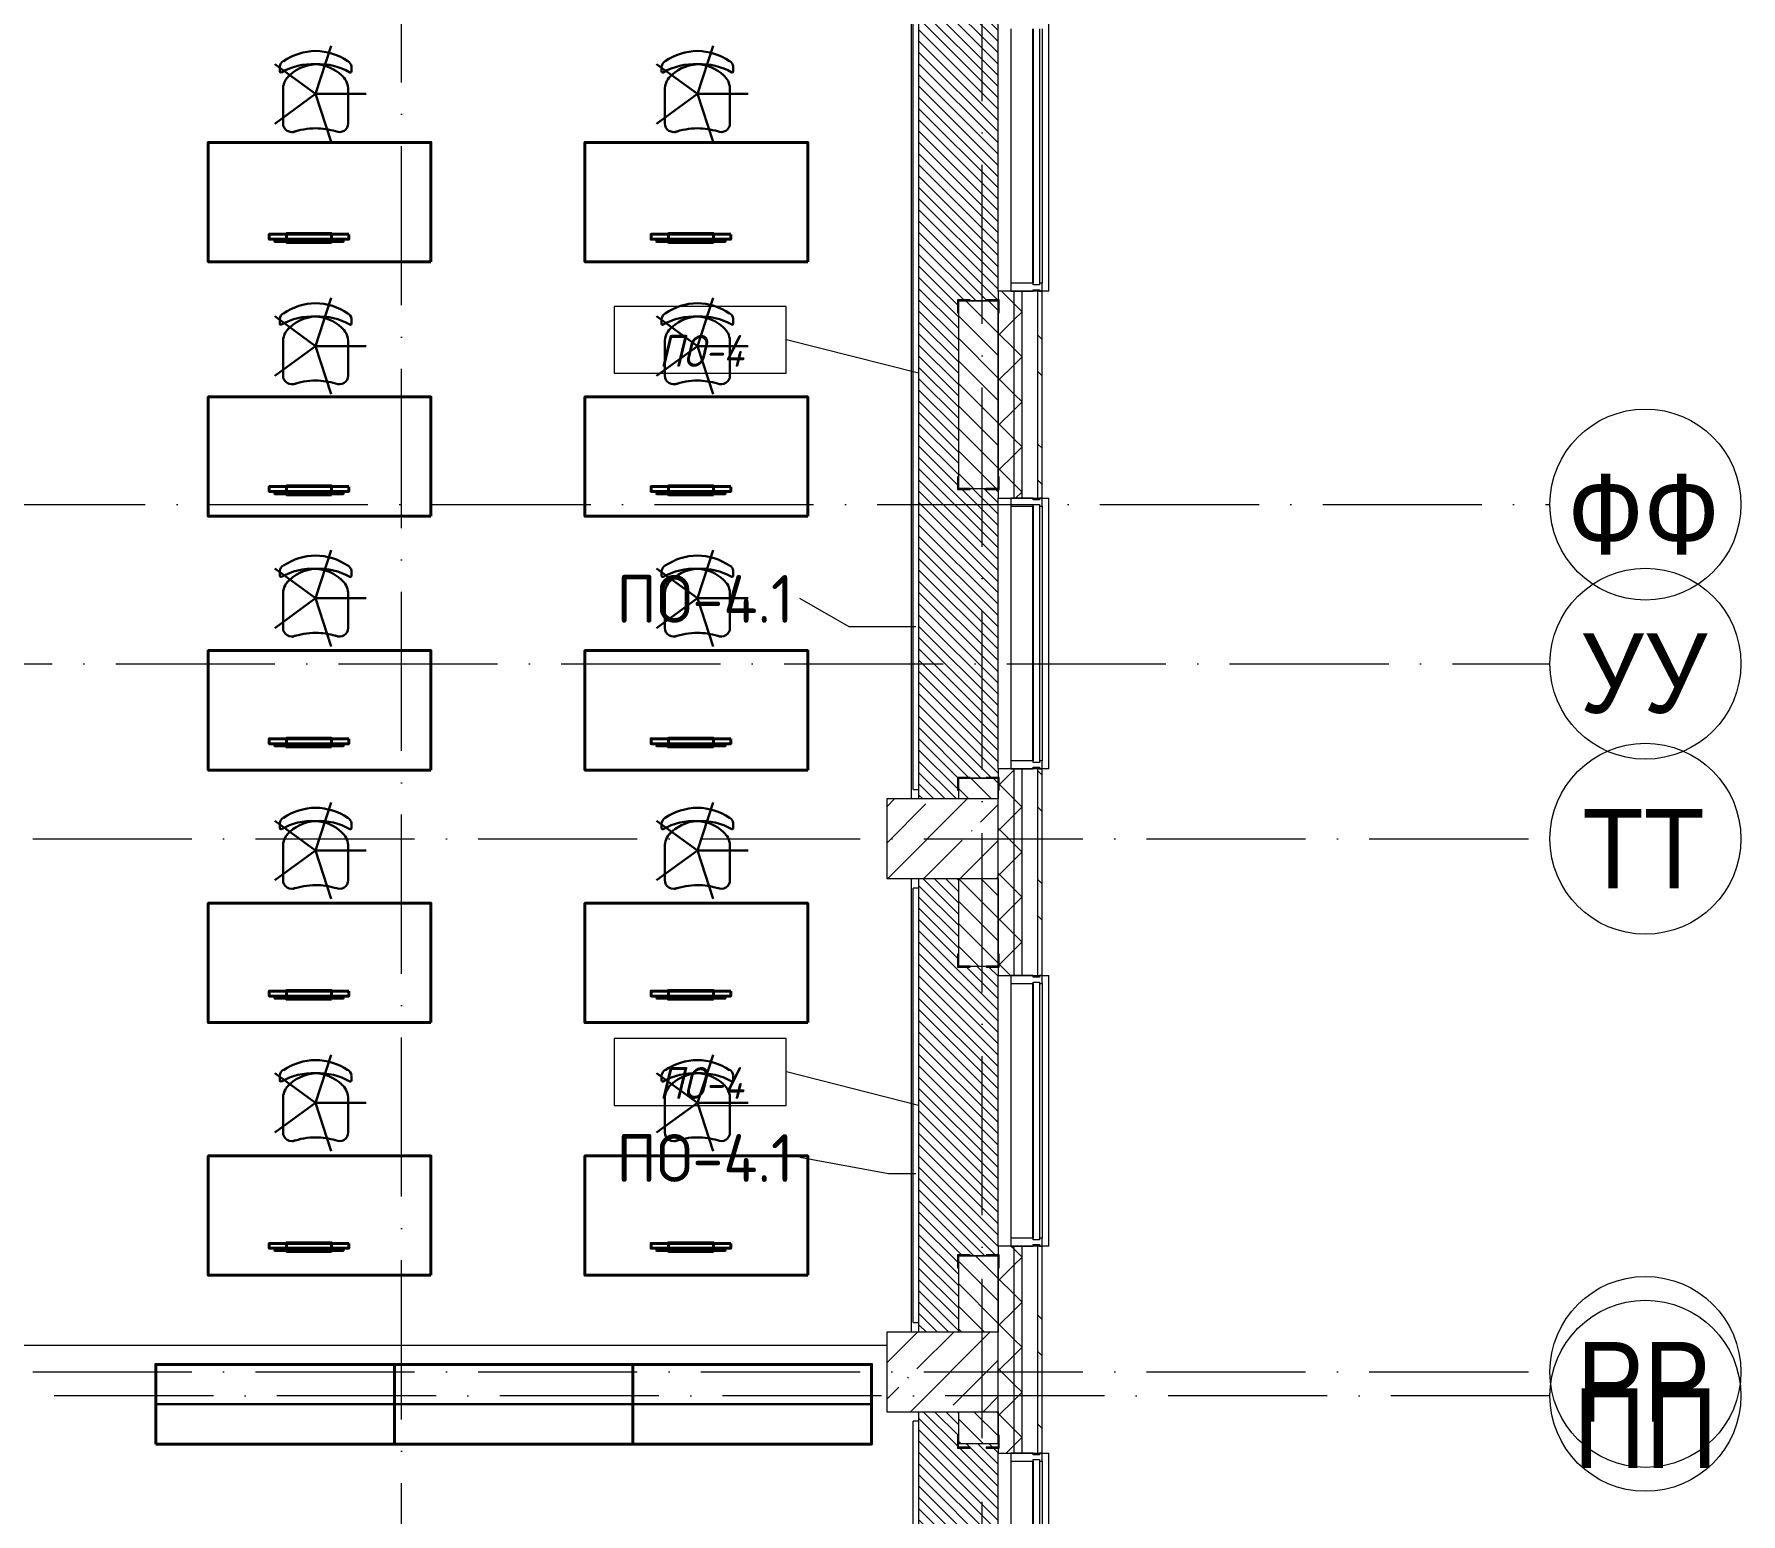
# Model space of a CAD drawing. Header units: millimetres. Extents: x -6467 to 105918, y -7090 to 92481.
# Drawn here: x 95191 to 105918, y 69239 to 78537 of the extents above; entities that cross this region are included whole.
import ezdxf

# ---------------------------------------------------------------- set-up
doc = ezdxf.new("R2010")
doc.units = ezdxf.units.MM
doc.linetypes.add('50_200_ШТРИХ_1Т_ш5_п1_п1_', pattern=[1400, 1000, -200, 0, -200])
doc.linetypes.add('IMPORT-200_ШТРИХ__ш1_п0_6_ _4_', pattern=[128000, 80000, -48000])
for name, color, linetype, lineweight in [('A-FLOR', 7, 'Continuous', 9), ('A-FLOR-IDEN', 7, 'Continuous', 9), ('A-GLAZ', 7, 'Continuous', 5), ('A-GLAZ-CWMG', 7, 'Continuous', 9), ('A-GLAZ-CWMG-1', 7, 'Continuous', 20), ('A-WALL', 7, 'Continuous', 5), ('A-WALL-FNSH-1', 7, 'Continuous', 5), ('A-WALL-IDEN', 7, 'Continuous', 9), ('I-WALL', 7, 'Continuous', 5), ('S-COLS', 7, 'Continuous', 9), ('S-COLS-1', 7, 'Continuous', 5)]:
    doc.layers.add(name, color=color, linetype=linetype, lineweight=lineweight)
for name, color, linetype, lineweight, true_color in [('A-FLOR-PATT-1', 7, 'Continuous', 5, 0xd61c12), ('A-GENM-1', 7, 'Continuous', 9, 0xaaaaaa), ('A-GENM-2', 7, 'Continuous', 20, 0xaaaaaa), ('A-WALL-3', 7, 'Continuous', 5, 0x787878), ('мебель 2 этаж-1', 7, 'Continuous', 40, 0xaaaaaa), ('Оси-1', 7, 'Continuous', 20, 0xaaaaaa), ('Оси-2', 7, 'Continuous', 9, 0xaaaaaa), ('Оси-3', 7, '50_200_ШТРИХ_1Т_ш5_п1_п1_', 9, 0xaaaaaa), ('ТХ_функционал-13', 7, 'IMPORT-200_ШТРИХ__ш1_п0_6_ _4_', 20, 0xaaaaaa), ('ТХ_функционал-15', 7, 'IMPORT-200_ШТРИХ__ш1_п0_6_ _4_', 30, 0xaaaaaa), ('ТХ_функционал-2', 7, 'Continuous', 40, 0xaaaaaa), ('ТХ_функционал-9', 7, 'Continuous', 30, 0xaaaaaa)]:
    doc.layers.add(name, color=color, linetype=linetype, lineweight=lineweight, true_color=true_color)
doc.styles.add('Arial', font='arial.ttf', dxfattribs={"width": 0.9, "height": 500})
doc.styles.add('GOST Common', font='GOST_Common.ttf', dxfattribs={"height": 300})
doc.styles.add('GOST Common_I', font='GOST_Common Italic.ttf', dxfattribs={"width": 0.9, "height": 200})
pattern_1 = [(45, (0, 0), (-141.42136, 141.42136), []), (135, (0, 0), (-141.42136, -141.42136), [])]

# ---------------------------------------------------------------- blocks, each defined once
blk = doc.blocks.new('Прямоугольный импост - Импост структурный с накладкой - 180мм-22437226-АИ_План этажа Радиаторы_2')
at = {"layer": 'A-GLAZ-CWMG-1'}
for p, q in [((-50, 0), (-50, 17)), ((-50, 17), (0, 17)), ((-40, 0), (-50, 0)), ((-40, -40), (-40, 0)), ((0, 0), (-10, 0)), ((-10, 0), (-10, -40)), ((0, 17), (0, 0)), ((-50, -180), (-50, -40)), ((-50, -40), (-40, -40)), ((-10, -40), (0, -40)), ((0, -40), (0, -180)), ((0, -180), (-50, -180))]:
    blk.add_line(p, q, dxfattribs=at)
blk = doc.blocks.new('Прямоугольный импост - Импост структурный с накладкой - 180мм-22437089-АИ_План этажа Радиаторы_2')
at = {"layer": 'A-GLAZ-CWMG'}
for p, q in [((47650, 55111), (46050, 55111)), ((47650, 54931), (46050, 54931)), ((47650, 54914), (46050, 54914))]:
    blk.add_line(p, q, dxfattribs=at)
blk = doc.blocks.new('Прямоугольный импост - Импост структурный с накладкой - 180мм-22437297-АИ_План этажа Радиаторы_2')
at = {"layer": 'A-GLAZ-CWMG-1'}
for p, q in [((0, 17), (-50, 17)), ((-50, 17), (-50, 0)), ((-50, 0), (-40, 0)), ((-40, 0), (-40, -40)), ((-10, -40), (-10, 0)), ((-10, 0), (0, 0)), ((0, 0), (0, 17)), ((-40, -40), (-50, -40)), ((-50, -40), (-50, -180)), ((0, -40), (-10, -40)), ((0, -180), (0, -40)), ((-50, -180), (0, -180))]:
    blk.add_line(p, q, dxfattribs=at)
blk = doc.blocks.new('Прямоугольный импост - Импост структурный с накладкой - 180мм-22877075-АИ_План этажа Радиаторы_2')
at = {"layer": 'A-GLAZ-CWMG'}
for p, q in [((101330, 56799), (101330, 56021)), ((101510, 56799), (101510, 56021)), ((101527, 56799), (101527, 56021))]:
    blk.add_line(p, q, dxfattribs=at)
blk = doc.blocks.new('BSC_Колонна _Прямоугольная - 500х700-V305-АИ_План этажа Радиаторы_2')
at = {"layer": 'S-COLS-1'}
h = blk.add_hatch(dxfattribs=at)
h.set_pattern_fill('FP_201', color=256, style=0, pattern_type=2)
h.set_pattern_definition([(315, (-70131.04, 100900), (228.0985, 228.0985), []), (315, (-70131.04, 100671.9), (228.0985, 228.0985), [403.225, -80.645, 6.706, -73.939])])
h.paths.add_polyline_path([(-250, 73), (-250, -350), (250, -350), (250, 350), (-250, 350)])
for p, q in [((250, 350), (-250, 350)), ((-250, 350), (-250, -350)), ((250, -350), (250, 350)), ((-250, -350), (250, -350))]:
    blk.add_line(p, q, dxfattribs=at)
blk = doc.blocks.new('BSC_Колонна _Прямоугольная - 500х700-V306-АИ_План этажа Радиаторы_2')
at = {"layer": 'S-COLS-1'}
h = blk.add_hatch(dxfattribs=at)
h.set_pattern_fill('FP_202', color=256, style=0, pattern_type=2)
h.set_pattern_definition([(315, (-73481.04, 100900), (228.0985, 228.0985), []), (315, (-73481.04, 100671.9), (228.0985, 228.0985), [403.225, -80.645, 6.706, -73.939])])
h.paths.add_polyline_path([(-250, 73), (-250, -350), (250, -350), (250, 350), (-250, 350)])
for p, q in [((250, 350), (-250, 350)), ((-250, 350), (-250, -350)), ((250, -350), (250, 350)), ((-250, -350), (250, -350))]:
    blk.add_line(p, q, dxfattribs=at)
blk = doc.blocks.new('Фахверк _газобетон торцы_318 - Фахверк _газобетон торцы_-25573787-АИ_План этажа Радиаторы_2')
at = {"layer": 'A-GENM-2'}
for p, q in [((89406, 11135), (89325, 11135)), ((89325, 11135), (89325, 11129)), ((89325, 11129), (89400, 11129)), ((89400, 11129), (89400, 11054)), ((89400, 11054), (89406, 11054)), ((89406, 11054), (89406, 11135)), ((89400, 10954), (89400, 10879)), ((89406, 10954), (89400, 10954)), ((89406, 10873), (89406, 10954)), ((89400, 10879), (89325, 10879)), ((89325, 10879), (89325, 10873)), ((89325, 10873), (89406, 10873))]:
    blk.add_line(p, q, dxfattribs=at)
blk = doc.blocks.new('Фахверк _газобетон торцы_320 - Фахверк _газобетон торцы_-25573827-АИ_План этажа Радиаторы_2')
at = {"layer": 'A-GENM-2'}
for p, q in [((89406, 11135), (89325, 11135)), ((89325, 11135), (89325, 11129)), ((89325, 11129), (89400, 11129)), ((89400, 11129), (89400, 11054)), ((89400, 11054), (89406, 11054)), ((89406, 11054), (89406, 11135)), ((89400, 10954), (89400, 10879)), ((89406, 10954), (89400, 10954)), ((89406, 10873), (89406, 10954)), ((89400, 10879), (89325, 10879)), ((89325, 10879), (89325, 10873)), ((89325, 10873), (89406, 10873))]:
    blk.add_line(p, q, dxfattribs=at)
blk = doc.blocks.new('Фахверк _газобетон торцы_321 - Фахверк _газобетон торцы_-25573847-АИ_План этажа Радиаторы_2')
at = {"layer": 'A-GENM-2'}
for p, q in [((89406, 156989), (89325, 156989)), ((89325, 156989), (89325, 156983)), ((89325, 156983), (89400, 156983)), ((89400, 156983), (89400, 156908)), ((89406, 156908), (89406, 156989)), ((89400, 156908), (89406, 156908)), ((89400, 156733), (89325, 156733)), ((89325, 156733), (89325, 156727)), ((89325, 156727), (89406, 156727)), ((89406, 156808), (89400, 156808)), ((89400, 156808), (89400, 156733)), ((89406, 156727), (89406, 156808))]:
    blk.add_line(p, q, dxfattribs=at)
blk = doc.blocks.new('Фахверк _газобетон торцы_322 - Фахверк _газобетон торцы_-25573867-АИ_План этажа Радиаторы_2')
at = {"layer": 'A-GENM-2'}
for p, q in [((89406, 11135), (89325, 11135)), ((89325, 11135), (89325, 11129)), ((89325, 11129), (89400, 11129)), ((89400, 11129), (89400, 11054)), ((89400, 11054), (89406, 11054)), ((89406, 11054), (89406, 11135)), ((89400, 10954), (89400, 10879)), ((89406, 10954), (89400, 10954)), ((89406, 10873), (89406, 10954)), ((89400, 10879), (89325, 10879)), ((89325, 10879), (89325, 10873)), ((89325, 10873), (89406, 10873))]:
    blk.add_line(p, q, dxfattribs=at)
blk = doc.blocks.new('Фахверк _газобетон торцы_323 - Фахверк _газобетон торцы_-25573887-АИ_План этажа Радиаторы_2')
at = {"layer": 'A-GENM-2'}
for p, q in [((89406, 156989), (89325, 156989)), ((89325, 156989), (89325, 156983)), ((89325, 156983), (89400, 156983)), ((89400, 156983), (89400, 156908)), ((89406, 156908), (89406, 156989)), ((89400, 156908), (89406, 156908)), ((89400, 156733), (89325, 156733)), ((89325, 156733), (89325, 156727)), ((89325, 156727), (89406, 156727)), ((89406, 156808), (89400, 156808)), ((89400, 156808), (89400, 156733)), ((89406, 156727), (89406, 156808))]:
    blk.add_line(p, q, dxfattribs=at)
blk = doc.blocks.new('Фахверк _газобетон торцы_325 - Фахверк _газобетон торцы_-25573927-АИ_План этажа Радиаторы_2')
at = {"layer": 'A-GENM-2'}
for p, q in [((89406, 156989), (89325, 156989)), ((89325, 156989), (89325, 156983)), ((89325, 156983), (89400, 156983)), ((89400, 156983), (89400, 156908)), ((89406, 156908), (89406, 156989)), ((89400, 156908), (89406, 156908)), ((89400, 156733), (89325, 156733)), ((89325, 156733), (89325, 156727)), ((89325, 156727), (89406, 156727)), ((89406, 156808), (89400, 156808)), ((89400, 156808), (89400, 156733)), ((89406, 156727), (89406, 156808))]:
    blk.add_line(p, q, dxfattribs=at)
blk = doc.blocks.new('Отлив_СКБ - Отлив витража-25819251-АИ_План этажа Радиаторы_2')
at = {"layer": 'A-GLAZ'}
for p, q in [((0, 59), (0, 100)), ((13650, 100), (0, 100)), ((50, 2), (828.125, 2)), ((878.125, 2), (1681.25, 2)), ((1731.25, 2), (2534.375, 2)), ((2584.375, 2), (3387.5, 2)), ((3437.5, 2), (4240.625, 2)), ((4290.625, 2), (5093.75, 2)), ((5143.75, 2), (5946.875, 2)), ((5996.875, 2), (6800, 2)), ((6850, 2), (7653.125, 2)), ((7703.125, 2), (8506.25, 2)), ((8556.25, 2), (9359.375, 2)), ((9409.375, 2), (10212.5, 2)), ((10262.5, 2), (11065.625, 2)), ((11115.625, 2), (11918.75, 2)), ((11968.75, 2), (12771.875, 2)), ((12821.875, 2), (13600, 2)), ((13650, 100), (13650, 59)), ((828.125, 0), (50, 0)), ((1681.25, 0), (878.125, 0)), ((2534.375, 0), (1731.25, 0)), ((3387.5, 0), (2584.375, 0)), ((4240.625, 0), (3437.5, 0)), ((5093.75, 0), (4290.625, 0)), ((5946.875, 0), (5143.75, 0)), ((6800, 0), (5996.875, 0)), ((7653.125, 0), (6850, 0)), ((8506.25, 0), (7703.125, 0)), ((9359.375, 0), (8556.25, 0)), ((10212.5, 0), (9409.375, 0)), ((11065.625, 0), (10262.5, 0)), ((11918.75, 0), (11115.625, 0)), ((12771.875, 0), (11968.75, 0)), ((13600, 0), (12821.875, 0))]:
    blk.add_line(p, q, dxfattribs=at)
blk = doc.blocks.new('Отлив_СКБ - Отлив витража-V389-АИ_План этажа Радиаторы_2')
at = {"layer": 'A-GLAZ'}
for p, q in [((0, 59), (0, 100)), ((1700, 100), (0, 100)), ((50, 2), (1650, 2)), ((1700, 100), (1700, 59)), ((1650, 0), (50, 0))]:
    blk.add_line(p, q, dxfattribs=at)
blk = doc.blocks.new('мебель 2 этаж-28800768-АИ_План этажа Радиаторы_2')
at = {"layer": 'ТХ_функционал-13'}
for p, q in [((102967, 80796), (102967, 75446)), ((102967, 74946), (102967, 72096)), ((102813, 72013), (96213, 72013))]:
    blk.add_line(p, q, dxfattribs=at)
at = {"layer": 'ТХ_функционал-15'}
for p, q in [((99223, 79876), (98966, 79689)), ((101623, 79876), (101366, 79689)), ((99223, 78292), (98966, 78104)), ((101623, 78292), (101366, 78104)), ((99223, 76707), (98966, 76520)), ((101623, 76707), (101366, 76520)), ((99223, 75122), (98966, 74935)), ((101623, 75122), (101366, 74935)), ((99223, 73537), (98966, 73350)), ((101623, 73537), (101366, 73350))]:
    blk.add_line(p, q, dxfattribs=at)
at = {"layer": 'ТХ_функционал-15', "flags": 128}
for points in [[(99321, 80179), (99223, 79876), (99541, 79876)], [(101721, 80179), (101623, 79876), (101941, 79876)], [(99321, 79574), (99223, 79876), (98966, 80063)], [(101721, 79574), (101623, 79876), (101366, 80063)], [(99321, 78594), (99223, 78292), (99541, 78292)], [(101721, 78594), (101623, 78292), (101941, 78292)], [(99321, 77989), (99223, 78292), (98966, 78479)], [(101721, 77989), (101623, 78292), (101366, 78479)], [(99321, 77009), (99223, 76707), (99541, 76707)], [(101721, 77009), (101623, 76707), (101941, 76707)], [(99321, 76404), (99223, 76707), (98966, 76894)], [(101721, 76404), (101623, 76707), (101366, 76894)], [(99321, 75424), (99223, 75122), (99541, 75122)], [(101721, 75424), (101623, 75122), (101941, 75122)], [(99321, 74819), (99223, 75122), (98966, 75309)], [(101721, 74819), (101623, 75122), (101366, 75309)], [(99321, 73839), (99223, 73537), (99541, 73537)], [(101721, 73839), (101623, 73537), (101941, 73537)], [(99321, 73234), (99223, 73537), (98966, 73724)], [(101721, 73234), (101623, 73537), (101366, 73724)]]:
    blk.add_lwpolyline(points, dxfattribs=at)
at = {"layer": 'ТХ_функционал-2'}
for p, q in [((98967, 78964), (98967, 78951)), ((99282, 78963), (99282, 78964)), ((101367, 78964), (101367, 78951)), ((101682, 78963), (101682, 78964)), ((98969, 78949), (99395, 78949)), ((101369, 78949), (101795, 78949)), ((98967, 77379), (98967, 77366)), ((98969, 77364), (99395, 77364)), ((99282, 77378), (99282, 77379)), ((101367, 77379), (101367, 77366)), ((101369, 77364), (101795, 77364)), ((101682, 77378), (101682, 77379)), ((98967, 75794), (98967, 75781)), ((98969, 75779), (99395, 75779)), ((99282, 75793), (99282, 75794)), ((101367, 75794), (101367, 75781)), ((101369, 75779), (101795, 75779)), ((101682, 75793), (101682, 75794)), ((98967, 74209), (98967, 74196)), ((98969, 74194), (99395, 74194)), ((99282, 74209), (99282, 74209)), ((101367, 74209), (101367, 74196)), ((101369, 74194), (101795, 74194)), ((101682, 74209), (101682, 74209)), ((98967, 72624), (98967, 72611)), ((99282, 72624), (99282, 72624)), ((101367, 72624), (101367, 72611)), ((101682, 72624), (101682, 72624)), ((98969, 72609), (99395, 72609)), ((101369, 72609), (101795, 72609))]:
    blk.add_line(p, q, dxfattribs=at)
at = {"layer": 'ТХ_функционал-2', "flags": 128}
for points in [[(99948, 78821), (98548, 78821), (98548, 79571), (99948, 79571)], [(102316, 78821), (100916, 78821), (100916, 79571), (102316, 79571)], [(99323, 78943), (99041, 78943), (99041, 78998), (99323, 78998)], [(101723, 78943), (101441, 78943), (101441, 78998), (101723, 78998)], [(99948, 77222), (98548, 77222), (98548, 77972), (99948, 77972)], [(102316, 77222), (100916, 77222), (100916, 77972), (102316, 77972)], [(99323, 77358), (99041, 77358), (99041, 77413), (99323, 77413)], [(101723, 77358), (101441, 77358), (101441, 77413), (101723, 77413)], [(99948, 75628), (98548, 75628), (98548, 76378), (99948, 76378)], [(102316, 75628), (100916, 75628), (100916, 76378), (102316, 76378)], [(99323, 75773), (99041, 75773), (99041, 75828), (99323, 75828)], [(101723, 75773), (101441, 75773), (101441, 75828), (101723, 75828)], [(99948, 74041), (98548, 74041), (98548, 74791), (99948, 74791)], [(102316, 74041), (100916, 74041), (100916, 74791), (102316, 74791)], [(99323, 74188), (99041, 74188), (99041, 74243), (99323, 74243)], [(101723, 74188), (101441, 74188), (101441, 74243), (101723, 74243)], [(99948, 72453), (98548, 72453), (98548, 73203), (99948, 73203)], [(102316, 72453), (100916, 72453), (100916, 73203), (102316, 73203)], [(99323, 72603), (99041, 72603), (99041, 72658), (99323, 72658)], [(101723, 72603), (101441, 72603), (101441, 72658), (101723, 72658)], [(98218, 71393), (99718, 71393), (99718, 71893), (101218, 71893), (101218, 71393), (102718, 71393), (102718, 71893), (101218, 71893), (101218, 71393), (99718, 71393), (99718, 71893), (98218, 71893)]]:
    blk.add_lwpolyline(points, close=True, dxfattribs=at)
for points in [[(99432, 78993), (99432, 78963), (98932, 78963), (98932, 78994), (99432, 78994)], [(99432, 78963), (99397, 78963), (99397, 78951)], [(101832, 78993), (101832, 78963), (101332, 78963), (101332, 78994), (101832, 78994)], [(101832, 78963), (101797, 78963), (101797, 78951)], [(99432, 77408), (99432, 77378), (98932, 77378), (98932, 77409), (99432, 77409)], [(99432, 77378), (99397, 77378), (99397, 77366)], [(101832, 77408), (101832, 77378), (101332, 77378), (101332, 77409), (101832, 77409)], [(101832, 77378), (101797, 77378), (101797, 77366)], [(99432, 75823), (99432, 75793), (98932, 75793), (98932, 75824), (99432, 75824)], [(99432, 75793), (99397, 75793), (99397, 75781)], [(101832, 75823), (101832, 75793), (101332, 75793), (101332, 75824), (101832, 75824)], [(101832, 75793), (101797, 75793), (101797, 75781)], [(99432, 74238), (99432, 74208), (98932, 74208), (98932, 74239), (99432, 74239)], [(101832, 74238), (101832, 74208), (101332, 74208), (101332, 74239), (101832, 74239)], [(99432, 74208), (99397, 74208), (99397, 74196)], [(101832, 74208), (101797, 74208), (101797, 74196)], [(99432, 72653), (99432, 72623), (98932, 72623), (98932, 72654), (99432, 72654)], [(99432, 72623), (99397, 72623), (99397, 72611)], [(101832, 72653), (101832, 72623), (101332, 72623), (101332, 72654), (101832, 72654)], [(101832, 72623), (101797, 72623), (101797, 72611)]]:
    blk.add_lwpolyline(points, dxfattribs=at)
at = {"layer": 'ТХ_функционал-2'}
for centre, start, end in [((98969, 78951), 179.9027, 269.9027), ((99395, 78951), 269.9027, 359.9027), ((101369, 78951), 179.9027, 269.9027), ((101795, 78951), 269.9027, 359.9027), ((98969, 77366), 179.9027, 269.9027), ((99395, 77366), 269.9027, 359.9027), ((101369, 77366), 179.9027, 269.9027), ((101795, 77366), 269.9027, 359.9027), ((98969, 75781), 179.9027, 269.9027), ((99395, 75781), 269.9027, 359.9027), ((101369, 75781), 179.9027, 269.9027), ((101795, 75781), 269.9027, 359.9027), ((98969, 74196), 179.9027, 269.9027), ((99395, 74196), 269.9027, 359.9027), ((101369, 74196), 179.9027, 269.9027), ((101795, 74196), 269.9027, 359.9027), ((98969, 72611), 179.9027, 269.9027), ((99395, 72611), 269.9027, 359.9027), ((101369, 72611), 179.9027, 269.9027), ((101795, 72611), 269.9027, 359.9027)]:
    blk.add_arc(centre, 2.38, start, end, dxfattribs=at)
at = {"layer": 'ТХ_функционал-9'}
for p, q in [((98998, 80021), (98998, 80049)), ((99448, 80021), (99448, 80049)), ((101398, 80021), (101398, 80049)), ((101848, 80021), (101848, 80049)), ((99019, 79913), (99019, 79691)), ((99427, 79913), (99427, 79691)), ((101419, 79913), (101419, 79691)), ((101827, 79913), (101827, 79691)), ((98998, 78436), (98998, 78464)), ((99448, 78436), (99448, 78464)), ((101398, 78436), (101398, 78464)), ((101848, 78436), (101848, 78464)), ((99019, 78328), (99019, 78106)), ((99427, 78328), (99427, 78106)), ((101419, 78328), (101419, 78106)), ((101827, 78328), (101827, 78106)), ((98998, 76851), (98998, 76879)), ((99448, 76851), (99448, 76879)), ((101398, 76851), (101398, 76879)), ((101848, 76851), (101848, 76879)), ((99019, 76743), (99019, 76521)), ((99427, 76743), (99427, 76521)), ((101419, 76743), (101419, 76521)), ((101827, 76743), (101827, 76521)), ((98998, 75266), (98998, 75294)), ((99448, 75266), (99448, 75294)), ((101398, 75266), (101398, 75294)), ((101848, 75266), (101848, 75294)), ((99019, 75158), (99019, 74936)), ((99427, 75158), (99427, 74936)), ((101419, 75158), (101419, 74936)), ((101827, 75158), (101827, 74936)), ((98998, 73681), (98998, 73709)), ((99448, 73681), (99448, 73709)), ((101398, 73681), (101398, 73709)), ((101848, 73681), (101848, 73709)), ((99019, 73573), (99019, 73351)), ((99427, 73573), (99427, 73351)), ((101419, 73573), (101419, 73351)), ((101827, 73573), (101827, 73351))]:
    blk.add_line(p, q, dxfattribs=at)
at = {"layer": 'ТХ_функционал-9', "flags": 128}
blk.add_lwpolyline([(98218, 71643), (99718, 71643), (101218, 71643), (102718, 71643)], dxfattribs=at)
at = {"layer": 'ТХ_функционал-9'}
for centre, radius, start, end in [((99230, 79771), 375, 91.0242, 123.9491), ((99216, 79771), 375, 56.0509, 88.9758), ((101630, 79771), 375, 91.0242, 123.9491), ((101616, 79771), 375, 56.0509, 88.9758), ((99043, 80043), 45.6, 120.5654, 172.6683), ((99202, 79673), 390, 86.8495, 119.829), ((99238, 79800), 263, 93.2504, 138.1979), ((99245, 79673), 390, 60.171, 93.1505), ((99209, 79802), 261, 47.1011, 86.8345), ((99403, 80043), 45.6, 7.3317, 59.4346), ((101443, 80043), 45.6, 120.5654, 172.6683), ((101602, 79673), 390, 86.8495, 119.829), ((101638, 79800), 263, 93.2504, 138.1979), ((101645, 79673), 390, 60.171, 93.1505), ((101609, 79802), 261, 47.1011, 86.8345), ((101803, 80043), 45.6, 7.3317, 59.4346), ((99006, 80019), 8.29, 169.2228, 280.6014), ((99127, 79908), 108, 128.2526, 177.5199), ((99319, 79908), 108, 2.4801, 51.7474), ((99440, 80019), 8.29, 259.3986, 10.7772), ((101406, 80019), 8.29, 169.2228, 280.6014), ((101527, 79908), 108, 128.2526, 177.5199), ((101719, 79908), 108, 2.4801, 51.7474), ((101840, 80019), 8.29, 259.3986, 10.7772), ((99073, 79691), 54.5, 179.9013, 296.365), ((99228, 79200), 460, 90.5674, 109.1412), ((99219, 79200), 460, 73.5816, 89.4326), ((99373, 79691), 54.5, 243.635, 0.0987), ((101473, 79691), 54.5, 179.9013, 296.365), ((101628, 79200), 460, 90.5674, 109.1412), ((101619, 79200), 460, 73.5816, 89.4326), ((101773, 79691), 54.5, 243.635, 0.0987), ((99230, 78186), 375, 91.0242, 123.9491), ((99216, 78186), 375, 56.0509, 88.9758), ((101630, 78186), 375, 91.0242, 123.9491), ((101616, 78186), 375, 56.0509, 88.9758), ((99043, 78458), 45.6, 120.5654, 172.6683), ((99006, 78434), 8.29, 169.2228, 280.6014), ((99202, 78088), 390, 86.8495, 119.829), ((99238, 78215), 263, 93.2504, 138.1979), ((99245, 78088), 390, 60.171, 93.1505), ((99209, 78217), 261, 47.1011, 86.8345), ((99403, 78458), 45.6, 7.3317, 59.4346), ((99440, 78434), 8.29, 259.3986, 10.7772), ((101443, 78458), 45.6, 120.5654, 172.6683), ((101406, 78434), 8.29, 169.2228, 280.6014), ((101602, 78088), 390, 86.8495, 119.829), ((101638, 78215), 263, 93.2504, 138.1979), ((101645, 78088), 390, 60.171, 93.1505), ((101609, 78217), 261, 47.1011, 86.8345), ((101803, 78458), 45.6, 7.3317, 59.4346), ((101840, 78434), 8.29, 259.3986, 10.7772), ((99127, 78323), 108, 128.2526, 177.5199), ((99319, 78323), 108, 2.4801, 51.7474), ((101527, 78323), 108, 128.2526, 177.5199), ((101719, 78323), 108, 2.4801, 51.7474), ((99073, 78106), 54.5, 179.9013, 296.365), ((99373, 78106), 54.5, 243.635, 0.0987), ((101473, 78106), 54.5, 179.9013, 296.365), ((101773, 78106), 54.5, 243.635, 0.0987), ((99228, 77615), 460, 90.5674, 109.1412), ((99219, 77615), 460, 73.5816, 89.4326), ((101628, 77615), 460, 90.5674, 109.1412), ((101619, 77615), 460, 73.5816, 89.4326), ((99043, 76873), 45.6, 120.5654, 172.6683), ((99230, 76601), 375, 91.0242, 123.9491), ((99216, 76601), 375, 56.0509, 88.9758), ((99403, 76873), 45.6, 7.3317, 59.4346), ((101443, 76873), 45.6, 120.5654, 172.6683), ((101630, 76601), 375, 91.0242, 123.9491), ((101616, 76601), 375, 56.0509, 88.9758), ((101803, 76873), 45.6, 7.3317, 59.4346), ((99006, 76849), 8.29, 169.2228, 280.6014), ((99202, 76503), 390, 86.8495, 119.829), ((99127, 76738), 108, 128.2526, 177.5199), ((99238, 76630), 263, 93.2504, 138.1979), ((99245, 76503), 390, 60.171, 93.1505), ((99209, 76632), 261, 47.1011, 86.8345), ((99319, 76738), 108, 2.4801, 51.7474), ((99440, 76849), 8.29, 259.3986, 10.7772), ((101406, 76849), 8.29, 169.2228, 280.6014), ((101602, 76503), 390, 86.8495, 119.829), ((101527, 76738), 108, 128.2526, 177.5199), ((101638, 76630), 263, 93.2504, 138.1979), ((101645, 76503), 390, 60.171, 93.1505), ((101609, 76632), 261, 47.1011, 86.8345), ((101719, 76738), 108, 2.4801, 51.7474), ((101840, 76849), 8.29, 259.3986, 10.7772), ((99073, 76521), 54.5, 179.9013, 296.365), ((99228, 76030), 460, 90.5674, 109.1412), ((99219, 76030), 460, 73.5816, 89.4326), ((99373, 76521), 54.5, 243.635, 0.0987), ((101473, 76521), 54.5, 179.9013, 296.365), ((101628, 76030), 460, 90.5674, 109.1412), ((101619, 76030), 460, 73.5816, 89.4326), ((101773, 76521), 54.5, 243.635, 0.0987), ((99043, 75288), 45.6, 120.5654, 172.6683), ((99202, 74918), 390, 86.8495, 119.829), ((99230, 75016), 375, 91.0242, 123.9491), ((99238, 75045), 263, 93.2504, 138.1979), ((99216, 75016), 375, 56.0509, 88.9758), ((99245, 74918), 390, 60.171, 93.1505), ((99209, 75047), 261, 47.1011, 86.8345), ((99403, 75288), 45.6, 7.3317, 59.4346), ((101443, 75288), 45.6, 120.5654, 172.6683), ((101602, 74918), 390, 86.8495, 119.829), ((101630, 75016), 375, 91.0242, 123.9491), ((101638, 75045), 263, 93.2504, 138.1979), ((101616, 75016), 375, 56.0509, 88.9758), ((101645, 74918), 390, 60.171, 93.1505), ((101609, 75047), 261, 47.1011, 86.8345), ((101803, 75288), 45.6, 7.3317, 59.4346), ((99006, 75264), 8.29, 169.2228, 280.6014), ((99127, 75153), 108, 128.2526, 177.5199), ((99319, 75153), 108, 2.4801, 51.7474), ((99440, 75264), 8.29, 259.3986, 10.7772), ((101406, 75264), 8.29, 169.2228, 280.6014), ((101527, 75153), 108, 128.2526, 177.5199), ((101719, 75153), 108, 2.4801, 51.7474), ((101840, 75264), 8.29, 259.3986, 10.7772), ((99073, 74936), 54.5, 179.9013, 296.365), ((99228, 74445), 460, 90.5674, 109.1412), ((99219, 74445), 460, 73.5816, 89.4326), ((99373, 74936), 54.5, 243.635, 0.0987), ((101473, 74936), 54.5, 179.9013, 296.365), ((101628, 74445), 460, 90.5674, 109.1412), ((101619, 74445), 460, 73.5816, 89.4326), ((101773, 74936), 54.5, 243.635, 0.0987), ((99230, 73431), 375, 91.0242, 123.9491), ((99216, 73431), 375, 56.0509, 88.9758), ((101630, 73431), 375, 91.0242, 123.9491), ((101616, 73431), 375, 56.0509, 88.9758), ((99043, 73704), 45.6, 120.5654, 172.6683), ((99202, 73333), 390, 86.8495, 119.829), ((99238, 73460), 263, 93.2504, 138.1979), ((99245, 73333), 390, 60.171, 93.1505), ((99209, 73462), 261, 47.1011, 86.8345), ((99403, 73704), 45.6, 7.3317, 59.4346), ((101443, 73704), 45.6, 120.5654, 172.6683), ((101602, 73333), 390, 86.8495, 119.829), ((101638, 73460), 263, 93.2504, 138.1979), ((101645, 73333), 390, 60.171, 93.1505), ((101609, 73462), 261, 47.1011, 86.8345), ((101803, 73704), 45.6, 7.3317, 59.4346), ((99006, 73679), 8.29, 169.2228, 280.6014), ((99127, 73568), 108, 128.2526, 177.5199), ((99319, 73568), 108, 2.4801, 51.7474), ((99440, 73679), 8.29, 259.3986, 10.7772), ((101406, 73679), 8.29, 169.2228, 280.6014), ((101527, 73568), 108, 128.2526, 177.5199), ((101719, 73568), 108, 2.4801, 51.7474), ((101840, 73679), 8.29, 259.3986, 10.7772), ((99073, 73351), 54.5, 179.9013, 296.365), ((99228, 72860), 460, 90.5674, 109.1412), ((99219, 72860), 460, 73.5816, 89.4326), ((99373, 73351), 54.5, 243.635, 0.0987), ((101473, 73351), 54.5, 179.9013, 296.365), ((101628, 72860), 460, 90.5674, 109.1412), ((101619, 72860), 460, 73.5816, 89.4326), ((101773, 73351), 54.5, 243.635, 0.0987)]:
    blk.add_arc(centre, radius, start, end, dxfattribs=at)
blk = doc.blocks.new('Ось сетки - Круг_Ø6_00__ISO-2_5_0_9K_-17386508-АИ_План этажа Радиаторы_2')
at = {"layer": 'Оси-1'}
blk.add_circle((0, 0), 3, dxfattribs=at)
blk = doc.blocks.new('AAR_СКБ_Марка_Перекрытия_1 мм - Марка пола-27961726-АИ_План этажа Радиаторы_2')
at = {"layer": 'A-FLOR-IDEN'}
for p, q in [((2.723, 2.101), (-2.69, 2.101)), ((-2.69, 2.101), (-2.69, 0)), ((2.723, 0), (2.723, 2.101)), ((-2.69, 0), (2.723, 0))]:
    blk.add_line(p, q, dxfattribs=at)

msp = doc.modelspace()

# ---------------------------------------------------------------- hatches: boundary and pattern name
at = {"layer": 'A-FLOR-PATT-1'}
h = msp.add_hatch(dxfattribs=at)
h.set_pattern_fill('FP_319', color=256, style=0, pattern_type=2)
h.set_pattern_definition([(315, (101000, 76406.04), (35.3553, 35.3553), [])])
h.paths.add_polyline_path([(100750, 73731), (101000, 73731), (101000, 73786), (100994, 73786), (100994, 73867), (101075, 73867), (101075, 73861), (101175, 73861), (101175, 73867), (101250, 73867), (101249, 75675), (101175, 75675), (101175, 75681), (101075, 75681), (101075, 75675), (100994, 75675), (100994, 75756), (101000, 75756), (101000, 76786), (100994, 76786), (100994, 76867), (101075, 76867), (101075, 76861), (101175, 76861), (101175, 76867), (101250, 76867), (101250, 78675), (101175, 78675), (101175, 78681), (101075, 78681), (101075, 78675), (100994, 78675), (100994, 78756), (101000, 78756), (101000, 79081), (100750, 79081), (100750, 73791)])
h = msp.add_hatch(dxfattribs=at)
h.set_pattern_fill('FP_318', color=256, style=0, pattern_type=2)
h.set_pattern_definition([(315, (101000, 71806.04), (35.3553, 35.3553), [])])
h.paths.add_polyline_path([(100750, 70381), (101000, 70381), (101000, 70786), (100994, 70786), (100994, 70867), (101075, 70867), (101075, 70861), (101175, 70861), (101175, 70867), (101250, 70867), (101250, 72675), (101175, 72675), (101175, 72681), (101075, 72681), (101075, 72675), (100994, 72675), (100994, 72756), (101000, 72756), (101000, 73231), (100750, 73231), (100750, 70441)])
h = msp.add_hatch(dxfattribs=at)
h.set_pattern_fill('FP_317', color=256, style=0, pattern_type=2)
h.set_pattern_definition([(315, (101000, 67256.04), (35.3553, 35.3553), [])])
h.paths.add_polyline_path([(101250, 64631), (101250, 69652), (101175, 69652), (101175, 69658), (101250, 69658), (101250, 69681), (101000, 69681), (101001, 69658), (101075, 69658), (101075, 69652), (100994, 69652), (100994, 69733), (101000, 69733), (101000, 69881), (100750, 69881), (100750, 64631), (100827, 64631)])
at = {"layer": 'A-WALL'}
h = msp.add_hatch(dxfattribs=at)
h.set_pattern_fill('FP_125', color=256, style=0, pattern_type=2)
h.set_pattern_definition(pattern_1)
h.paths.add_polyline_path([(101400, 47071), (101400, 47571), (101350, 47571), (101350, 47071)])
h.paths.add_polyline_path([(101400, 48421), (101400, 55971), (101350, 55971), (101350, 48421)])
h.paths.add_polyline_path([(101400, 69621), (101400, 70921), (101350, 70921), (101350, 69621)])
h.paths.add_polyline_path([(101400, 72621), (101400, 73921), (101350, 73921), (101350, 72621)])
h.paths.add_polyline_path([(101350, 75621), (101400, 75621), (101400, 76921), (101350, 76921), (101350, 75712)])
h.paths.add_polyline_path([(101400, 78621), (101400, 79821), (101350, 79821), (101350, 78621)])
h.paths.add_polyline_path([(101400, 81521), (101400, 85781), (101350, 85781), (101350, 81521)])
h = msp.add_hatch(dxfattribs=at)
h.set_pattern_fill('FP_125', color=256, style=0, pattern_type=2)
h.set_pattern_definition(pattern_1)
h.paths.add_polyline_path([(101350, 47071), (101350, 47571), (101250, 47571), (101250, 47071)])
h.paths.add_polyline_path([(101350, 48421), (101350, 55971), (101250, 55971), (101250, 48421)])
h.paths.add_polyline_path([(101350, 69621), (101350, 70921), (101250, 70921), (101250, 69621)])
h.paths.add_polyline_path([(101350, 72621), (101350, 73921), (101250, 73921), (101250, 72621)])
h.paths.add_polyline_path([(101350, 75621), (101350, 76921), (101250, 76921), (101250, 75621)])
h.paths.add_polyline_path([(101250, 78621), (101350, 78621), (101350, 79821), (101250, 79821), (101250, 79081)])
h.paths.add_polyline_path([(101250, 81521), (101350, 81521), (101350, 85681), (101250, 85681), (101250, 81531)])
at = {"layer": 'A-WALL-3'}
h = msp.add_hatch(dxfattribs=at)
h.set_pattern_fill('FP_124', color=256, style=0, pattern_type=2)
h.set_pattern_definition([(135, (0, 0), (-342.1478, -342.1478), []), (135, (228.1, 0), (-342.1478, -342.1478), [])])
h.paths.add_polyline_path([(101527, 47071), (101527, 47571), (101500, 47571), (101500, 47071)])
h.paths.add_polyline_path([(101527, 48421), (101527, 55971), (101500, 55971), (101500, 48421)])
h.paths.add_polyline_path([(101500, 69621), (101527, 69621), (101527, 70921), (101500, 70921), (101500, 70081)])
h.paths.add_polyline_path([(101500, 72621), (101527, 72621), (101527, 73921), (101500, 73921), (101500, 72897)])
h.paths.add_polyline_path([(101527, 75621), (101527, 76921), (101500, 76921), (101500, 75621)])
h.paths.add_polyline_path([(101527, 78621), (101527, 79821), (101500, 79821), (101500, 78621)])
h.paths.add_polyline_path([(101500, 81521), (101527, 81521), (101527, 85931), (101500, 85931), (101500, 81696)])
at = {"layer": 'I-WALL'}
h = msp.add_hatch(dxfattribs=at)
h.set_pattern_fill('FP_2', color=256, style=0, pattern_type=2)
h.set_pattern_definition([(135, (0, 0), (-70.71068, -70.71068), [])])
h.paths.add_polyline_path([(101000, 69681), (101250, 69681), (101250, 69881), (101000, 69881)])
h.paths.add_polyline_path([(101250, 70381), (101250, 70861), (101000, 70861), (101000, 70381), (101102, 70381)])
h.paths.add_polyline_path([(101243, 72681), (101250, 72681), (101250, 73231), (101000, 73231), (101000, 72681)])
h.paths.add_polyline_path([(101027, 73731), (101250, 73731), (101250, 73861), (101000, 73861), (101000, 73731)])
h.paths.add_polyline_path([(101000, 75681), (101250, 75681), (101250, 76861), (101000, 76861), (101000, 75712)])
h.paths.add_polyline_path([(101250, 78681), (101250, 79081), (101000, 79081), (101000, 78681), (101243, 78681)])
h.paths.add_polyline_path([(101250, 79581), (101250, 79761), (101000, 79761), (101000, 79581), (101243, 79581)])

# ---------------------------------------------------------------- linework, layer by layer
at = {"layer": 'A-FLOR'}
for p, q in [((101250, 76921), (101250, 78621)), ((101075, 76861), (101175, 76861)), ((101250, 73921), (101250, 75621)), ((101075, 73861), (101175, 73861)), ((100750, 73791), (100750, 73731)), ((100750, 73231), (100750, 73171)), ((101250, 70921), (101250, 72621)), ((101075, 70861), (101175, 70861)), ((100750, 70441), (100750, 70381)), ((100750, 69881), (100750, 69821)), ((101250, 64631), (101250, 69621))]:
    msp.add_line(p, q, dxfattribs=at)
at = {"layer": 'A-FLOR-IDEN'}
for p, q in [((100750, 76406), (99919, 76616)), ((100750, 71806), (99919, 72016))]:
    msp.add_line(p, q, dxfattribs=at)
at = {"layer": 'A-WALL'}
for p, q in [((100715, 73791), (100715, 79021)), ((100750, 79021), (100750, 73791)), ((101350, 75621), (101350, 76921)), ((101400, 75621), (101400, 76921)), ((101500, 75621), (101500, 76921)), ((101250, 76861), (101000, 76861)), ((101000, 76861), (101000, 75681)), ((101250, 75681), (101250, 76861)), ((101000, 75681), (101250, 75681)), ((101350, 72621), (101350, 73921)), ((101400, 72621), (101400, 73921)), ((101500, 72621), (101500, 73921)), ((101250, 73861), (101000, 73861)), ((101000, 73861), (101000, 73731)), ((101250, 73731), (101250, 73861)), ((100715, 73791), (100750, 73791)), ((100715, 70441), (100715, 73171)), ((100750, 73171), (100715, 73171)), ((100750, 73171), (100750, 70441)), ((101000, 73231), (101000, 72681)), ((101250, 72681), (101250, 73231)), ((101000, 72681), (101250, 72681)), ((101350, 69621), (101350, 70921)), ((101400, 69621), (101400, 70921)), ((101500, 69621), (101500, 70921)), ((101250, 70861), (101000, 70861)), ((101000, 70861), (101000, 70381)), ((101250, 70381), (101250, 70861)), ((100715, 70441), (100750, 70441)), ((101000, 69881), (101000, 69681)), ((101250, 69681), (101250, 69881)), ((100715, 64691), (100715, 69821)), ((100750, 69821), (100715, 69821)), ((100750, 69821), (100750, 64691)), ((101000, 69681), (101250, 69681))]:
    msp.add_line(p, q, dxfattribs=at)
at = {"layer": 'A-WALL-FNSH-1'}
for p, q in [((101250, 76921), (101250, 75621)), ((101527, 76921), (101250, 76921)), ((101527, 75621), (101527, 76921)), ((101250, 75621), (101527, 75621)), ((101250, 73921), (101250, 73731)), ((101527, 73921), (101250, 73921)), ((101527, 72621), (101527, 73921)), ((101250, 73231), (101250, 72621)), ((101250, 72621), (101527, 72621)), ((101250, 70921), (101250, 70381)), ((101527, 70921), (101250, 70921)), ((101527, 69621), (101527, 70921)), ((101250, 69881), (101250, 69621)), ((101250, 69621), (101527, 69621))]:
    msp.add_line(p, q, dxfattribs=at)
at = {"layer": 'A-WALL-IDEN'}
for p, q in [((100313, 74813), (100004, 74991)), ((100732, 74813), (100313, 74813)), ((100560, 71376), (100004, 71478)), ((100732, 71376), (100560, 71376))]:
    msp.add_line(p, q, dxfattribs=at)
at = {"layer": 'Оси-3'}
for p, q in [((97500, 47431), (97500, 91281)), ((101150, -5890), (101150, 91281)), ((48686, 75581), (104718, 75581)), ((36900, 74581), (104718, 74581)), ((82581, 73481), (104718, 73481)), ((82581, 70131), (104718, 70131)), ((104718, 69981), (48686, 69981))]:
    msp.add_line(p, q, dxfattribs=at)

# ---------------------------------------------------------------- block references
at = {"layer": 'A-FLOR-IDEN', "xscale": 199.9999999999999, "yscale": 199.9999999999999, "zscale": 199.9999999999999}
for p in [(99374, 76406), (99374, 71806)]:
    msp.add_blockref('AAR_СКБ_Марка_Перекрытия_1 мм - Марка пола-27961726-АИ_План этажа Радиаторы_2', p, dxfattribs=at)
at = {"layer": 'A-GENM-1'}
for name, p, rotation in [('Фахверк _газобетон торцы_325 - Фахверк _газобетон торцы_-25573927-АИ_План этажа Радиаторы_2', (257983, -12539), 89.9999999999999), ('Фахверк _газобетон торцы_322 - Фахверк _газобетон торцы_-25573867-АИ_План этажа Радиаторы_2', (90121, 165081), 270.0000000000001), ('Фахверк _газобетон торцы_323 - Фахверк _газобетон торцы_-25573887-АИ_План этажа Радиаторы_2', (257983, -15539), 89.9999999999999), ('Фахверк _газобетон торцы_320 - Фахверк _газобетон торцы_-25573827-АИ_План этажа Радиаторы_2', (90121, 162081), 270.0000000000001), ('Фахверк _газобетон торцы_321 - Фахверк _газобетон торцы_-25573847-АИ_План этажа Радиаторы_2', (257983, -18539), 89.9999999999999), ('Фахверк _газобетон торцы_318 - Фахверк _газобетон торцы_-25573787-АИ_План этажа Радиаторы_2', (90121, 159058), 270.0000000000001)]:
    msp.add_blockref(name, p, dxfattribs=dict(at, rotation=rotation))
at = {"layer": 'A-GLAZ', "rotation": 269.9999999999995}
for name, p in [('Отлив_СКБ - Отлив витража-V389-АИ_План этажа Радиаторы_2', (101468, 78621)), ('Отлив_СКБ - Отлив витража-V389-АИ_План этажа Радиаторы_2', (101468, 75621)), ('Отлив_СКБ - Отлив витража-V389-АИ_План этажа Радиаторы_2', (101468, 72621)), ('Отлив_СКБ - Отлив витража-25819251-АИ_План этажа Радиаторы_2', (101468, 69621))]:
    msp.add_blockref(name, p, dxfattribs=at)
at = {"layer": 'A-GLAZ-CWMG'}
for name, p, rotation in [('Прямоугольный импост - Импост структурный с накладкой - 180мм-22437089-АИ_План этажа Радиаторы_2', (156441, 30921), 89.99999999999942), ('Прямоугольный импост - Импост структурный с накладкой - 180мм-22437297-АИ_План этажа Радиаторы_2', (101510, 76921), 269.999999999998), ('Прямоугольный импост - Импост структурный с накладкой - 180мм-22437089-АИ_План этажа Радиаторы_2', (156441, 27921), 89.99999999999942), ('Прямоугольный импост - Импост структурный с накладкой - 180мм-22437297-АИ_План этажа Радиаторы_2', (101510, 73921), 269.999999999998), ('Прямоугольный импост - Импост структурный с накладкой - 180мм-22437089-АИ_План этажа Радиаторы_2', (156441, 24921), 89.99999999999942), ('Прямоугольный импост - Импост структурный с накладкой - 180мм-22437297-АИ_План этажа Радиаторы_2', (101510, 70921), 269.999999999998)]:
    msp.add_blockref(name, p, dxfattribs=dict(at, rotation=rotation))
at = {"layer": 'A-GLAZ-CWMG', "extrusion": (0, 0, -1)}
for p, rotation in [((-101510, 75621), 90.00000000000206), ((-101510, 72621), 90.00000000000206), ((-101510, 69621), 90.00000000000203)]:
    msp.add_blockref('Прямоугольный импост - Импост структурный с накладкой - 180мм-22437226-АИ_План этажа Радиаторы_2', p, dxfattribs=dict(at, rotation=rotation))
at = {"layer": 'A-GLAZ-CWMG'}
msp.add_blockref('Прямоугольный импост - Импост структурный с накладкой - 180мм-22877075-АИ_План этажа Радиаторы_2', (0, 12772), dxfattribs=at)
at = {"layer": 'S-COLS', "rotation": 89.9999999999999}
for name, p in [('BSC_Колонна _Прямоугольная - 500х700-V306-АИ_План этажа Радиаторы_2', (100900, 73481)), ('BSC_Колонна _Прямоугольная - 500х700-V305-АИ_План этажа Радиаторы_2', (100900, 70131))]:
    msp.add_blockref(name, p, dxfattribs=at)
at = {"layer": 'мебель 2 этаж-1'}
msp.add_blockref('мебель 2 этаж-28800768-АИ_План этажа Радиаторы_2', (-2263, -1715), dxfattribs=at)
at = {"layer": 'Оси-1', "xscale": 199.9999999999999, "yscale": 199.9999999999999, "zscale": 199.9999999999999}
for p, rotation in [((105318, 75581), 269.9999999999995), ((105318, 74581), 269.9999999999995), ((105318, 73481), 269.9999999999995), ((105318, 70131), 269.9999999999995), ((105318, 69981), 89.99999999999982)]:
    msp.add_blockref('Ось сетки - Круг_Ø6_00__ISO-2_5_0_9K_-17386508-АИ_План этажа Радиаторы_2', p, dxfattribs=dict(at, rotation=rotation))

# ---------------------------------------------------------------- texts
at = {"layer": 'A-FLOR-IDEN', "char_height": 200, "width": 572.4, "attachment_point": 5, "line_spacing_factor": 1.022766, "style": 'GOST Common_I'}
for insert in [(99384, 76546), (99384, 71946)]:
    msp.add_mtext('\\pt180,360,540,720,900,1080,1260,1440,1620,1800,1980,2160,2340,2520,2700,2880,3060,3240,3420,3600,3780,3960,4140,4320,4500,4680,4860,5040,5220,5400,5580,5760;ПО-4', dxfattribs=dict(at, insert=insert))
at = {"layer": 'A-WALL-IDEN', "char_height": 300, "width": 1178, "attachment_point": 2, "line_spacing_factor": 1.022766, "style": 'GOST Common'}
for insert in [(99408, 75138), (99408, 71625)]:
    msp.add_mtext('\\pt80.001,159.999,240,320.001,399.999,480,560.001,639.999,720,800.001,879.999,960,1040.001,1119.999,1200,1280.001,1359.999,1440,1520.001,1599.999,1680,1760.001,1839.999,1920,2000.001,2079.999,2160,2240.001,2319.999,2400,2480.001,2559.999;ПО-4.1', dxfattribs=dict(at, insert=insert))
at = {"layer": 'Оси-2', "char_height": 500, "attachment_point": 5, "line_spacing_factor": 0.936439, "style": 'Arial'}
for s, insert, width in [('\\pt2286,4572,6858,9144,11430,13716,16002,18288,20574,22860,25146,27432,29718,32004,34290,36576,38862,41148,43434,45720,48006,50292,52578,54864,57150,59436,61722,64008,66294,68580,70866,73152;ФФ', (105307, 75519), 964.8), ('\\pt2286,4572,6858,9144,11430,13716,16002,18288,20574,22860,25146,27432,29718,32004,34290,36576,38862,41148,43434,45720,48006,50292,52578,54864,57150,59436,61722,64008,66294,68580,70866,73152;УУ', (105307, 74519), 822.6), ('\\pt2286,4572,6858,9144,11430,13716,16002,18288,20574,22860,25146,27432,29718,32004,34290,36576,38862,41148,43434,45720,48006,50292,52578,54864,57150,59436,61722,64008,66294,68580,70866,73152;ТТ', (105307, 73419), 797.4), ('\\pt2286,4572,6858,9144,11430,13716,16002,18288,20574,22860,25146,27432,29718,32004,34290,36576,38862,41148,43434,45720,48006,50292,52578,54864,57150,59436,61722,64008,66294,68580,70866,73152;РР', (105307, 70069), 846), ('\\pt2286,4572,6858,9144,11430,13716,16002,18288,20574,22860,25146,27432,29718,32004,34290,36576,38862,41148,43434,45720,48006,50292,52578,54864,57150,59436,61722,64008,66294,68580,70866,73152;ПП', (105318, 69778), 916.2)]:
    msp.add_mtext(s, dxfattribs=dict(at, insert=insert, width=width))

doc.saveas('drawing.dxf')
